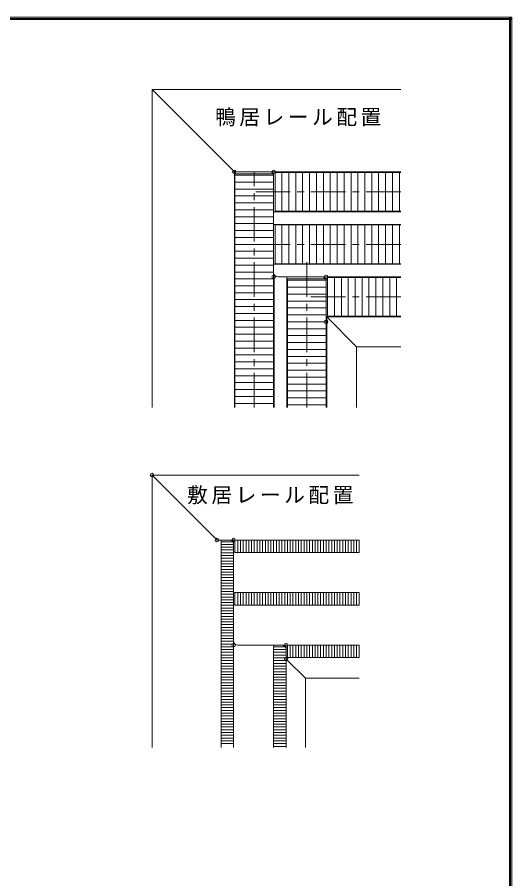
# Model space of a CAD drawing. Units: millimetres, scale not verified. Extents: x -957 to 993, y -689 to 708.
# Drawn here: x 635 to 993, y 85 to 708 of the extents above; entities that cross this region are included whole.
import ezdxf

# ---------------------------------------------------------------- set-up
doc = ezdxf.new("R2010")
doc.units = ezdxf.units.MM
doc.header["$LTSCALE"] = 5
doc.header["$PDMODE"] = 32
doc.header["$PDSIZE"] = 2.5
doc.linetypes.add('CHAIN1', pattern=[8, 5, -1, 1, -1])
doc.layers.add('0-B_寸法', color=7, linetype='Continuous', lineweight=9)
doc.layers.add('F-1_枠', color=6, linetype='Continuous', lineweight=9)
doc.styles.add('ＭＳ ゴシック', font='')
doc.styles.get('ＭＳ ゴシック').set_extended_font_data('MS Gothic')

msp = doc.modelspace()

# ---------------------------------------------------------------- linework, layer by layer
at = {"layer": '0-B_寸法'}
for p, q in [((791.059, 596.756), (732.438, 655.377)), ((912.438, 655.377), (732.438, 655.377)), ((732.438, 425.377), (732.438, 655.377)), ((792.038, 596.103), (792.038, 425.377)), ((792.438, 594.377), (820.438, 594.377)), ((792.438, 594.377), (792.438, 425.377)), ((792.438, 593.377), (820.438, 593.377)), ((817.438, 595.877), (793.181, 595.877)), ((912.438, 595.777), (818.206, 595.777)), ((820.438, 594.377), (820.438, 425.377)), ((820.438, 522.877), (820.438, 592.877)), ((821.438, 595.377), (821.438, 567.377)), ((912.438, 595.377), (821.438, 595.377)), ((826.438, 567.377), (826.438, 595.377)), ((831.438, 567.377), (831.438, 595.377)), ((836.438, 567.377), (836.438, 595.377)), ((841.438, 567.377), (841.438, 595.377)), ((846.438, 567.377), (846.438, 595.377)), ((851.438, 567.377), (851.438, 595.377)), ((856.438, 567.377), (856.438, 595.377)), ((861.438, 567.377), (861.438, 595.377)), ((866.438, 567.377), (866.438, 595.377)), ((871.438, 567.377), (871.438, 595.377)), ((876.438, 567.377), (876.438, 595.377)), ((881.438, 567.377), (881.438, 595.377)), ((886.438, 567.377), (886.438, 595.377)), ((891.438, 567.377), (891.438, 595.377)), ((896.438, 567.377), (896.438, 595.377)), ((901.438, 567.377), (901.438, 595.377)), ((906.438, 567.377), (906.438, 595.377)), ((911.438, 567.377), (911.438, 595.377)), ((792.438, 588.377), (820.438, 588.377)), ((792.438, 583.377), (820.438, 583.377)), ((792.438, 578.377), (820.438, 578.377)), ((792.438, 573.377), (820.438, 573.377)), ((792.438, 568.377), (820.438, 568.377)), ((912.438, 566.977), (820.438, 566.977)), ((912.438, 567.377), (821.438, 567.377)), ((792.438, 563.377), (820.438, 563.377)), ((792.438, 558.377), (820.438, 558.377)), ((912.438, 557.777), (820.438, 557.777)), ((821.438, 557.377), (821.438, 529.377)), ((912.438, 557.377), (821.438, 557.377)), ((826.438, 529.377), (826.438, 557.377)), ((831.438, 529.377), (831.438, 557.377)), ((836.438, 529.377), (836.438, 557.377)), ((841.438, 529.377), (841.438, 557.377)), ((846.438, 529.377), (846.438, 557.377)), ((851.438, 529.377), (851.438, 557.377)), ((856.438, 529.377), (856.438, 557.377)), ((861.438, 529.377), (861.438, 557.377)), ((866.438, 529.377), (866.438, 557.377)), ((871.438, 529.377), (871.438, 557.377)), ((876.438, 529.377), (876.438, 557.377)), ((881.438, 529.377), (881.438, 557.377)), ((886.438, 529.377), (886.438, 557.377)), ((891.438, 529.377), (891.438, 557.377)), ((896.438, 529.377), (896.438, 557.377)), ((901.438, 529.377), (901.438, 557.377)), ((906.438, 529.377), (906.438, 557.377)), ((911.438, 529.377), (911.438, 557.377)), ((792.438, 553.377), (820.438, 553.377)), ((792.438, 548.377), (820.438, 548.377)), ((792.438, 543.377), (820.438, 543.377)), ((792.438, 538.377), (820.438, 538.377)), ((792.438, 533.377), (820.438, 533.377)), ((792.438, 528.377), (820.438, 528.377)), ((792.438, 523.377), (820.438, 523.377)), ((912.438, 528.977), (820.438, 528.977)), ((912.438, 529.377), (821.438, 529.377)), ((792.438, 518.377), (820.438, 518.377)), ((820.838, 521.38), (820.838, 425.377)), ((823.438, 519.877), (855.438, 519.877)), ((830.038, 519.877), (830.038, 425.377)), ((830.438, 518.377), (858.438, 518.377)), ((830.438, 518.377), (830.438, 425.377)), ((830.438, 517.377), (858.438, 517.377)), ((912.438, 519.777), (856.206, 519.777)), ((858.438, 518.377), (858.438, 425.377)), ((859.438, 519.377), (859.438, 491.377)), ((859.438, 519.377), (859.438, 491.377)), ((912.438, 519.377), (859.438, 519.377)), ((864.438, 491.377), (864.438, 519.377)), ((869.438, 491.377), (869.438, 519.377)), ((874.438, 491.377), (874.438, 519.377)), ((879.438, 491.377), (879.438, 519.377)), ((884.438, 491.377), (884.438, 519.377)), ((889.438, 491.377), (889.438, 519.377)), ((894.438, 491.377), (894.438, 519.377)), ((899.438, 491.377), (899.438, 519.377)), ((904.438, 491.377), (904.438, 519.377)), ((909.438, 491.377), (909.438, 519.377)), ((792.438, 513.377), (820.438, 513.377)), ((830.438, 512.377), (858.438, 512.377)), ((858.438, 492.62), (858.438, 516.877)), ((792.438, 508.377), (820.438, 508.377)), ((830.438, 507.377), (858.438, 507.377)), ((792.438, 503.377), (820.438, 503.377)), ((830.438, 502.377), (858.438, 502.377)), ((792.438, 498.377), (820.438, 498.377)), ((792.438, 493.377), (820.438, 493.377)), ((830.438, 497.377), (858.438, 497.377)), ((830.438, 492.377), (858.438, 492.377)), ((792.438, 488.377), (820.438, 488.377)), ((830.438, 487.377), (858.438, 487.377)), ((858.838, 491.123), (858.838, 425.377)), ((912.438, 490.977), (858.928, 490.977)), ((859.317, 490.498), (880.438, 469.377)), ((912.438, 491.377), (859.438, 491.377)), ((792.438, 483.377), (820.438, 483.377)), ((830.438, 482.377), (858.438, 482.377)), ((792.438, 478.377), (820.438, 478.377)), ((830.438, 477.377), (858.438, 477.377)), ((792.438, 473.377), (820.438, 473.377)), ((792.438, 468.377), (820.438, 468.377)), ((830.438, 472.377), (858.438, 472.377)), ((830.438, 467.377), (858.438, 467.377)), ((912.438, 469.377), (880.438, 469.377)), ((880.438, 425.377), (880.438, 469.377)), ((792.438, 463.377), (820.438, 463.377)), ((830.438, 462.377), (858.438, 462.377)), ((792.438, 458.377), (820.438, 458.377)), ((830.438, 457.377), (858.438, 457.377)), ((792.438, 453.377), (820.438, 453.377)), ((830.438, 452.377), (858.438, 452.377)), ((792.438, 448.377), (820.438, 448.377)), ((792.438, 443.377), (820.438, 443.377)), ((830.438, 447.377), (858.438, 447.377)), ((830.438, 442.377), (858.438, 442.377)), ((792.438, 438.377), (820.438, 438.377)), ((830.438, 437.377), (858.438, 437.377)), ((792.438, 433.377), (820.438, 433.377)), ((830.438, 432.377), (858.438, 432.377)), ((792.438, 428.377), (820.438, 428.377)), ((830.438, 427.377), (858.438, 427.377)), ((778.559, 330.45), (732.438, 376.572)), ((788.438, 329.572), (780.681, 329.572)), ((782.438, 328.372), (791.438, 328.372)), ((782.438, 328.372), (782.438, 179.572)), ((782.438, 326.372), (791.438, 326.372)), ((782.438, 324.372), (791.438, 324.372)), ((791.438, 328.372), (791.438, 179.572)), ((791.438, 256.572), (791.438, 326.572)), ((792.438, 320.572), (792.438, 329.572)), ((792.438, 329.572), (882.438, 329.572)), ((794.438, 320.572), (794.438, 329.572)), ((796.438, 320.572), (796.438, 329.572)), ((798.438, 320.572), (798.438, 329.572)), ((800.438, 320.572), (800.438, 329.572)), ((802.438, 320.572), (802.438, 329.572)), ((804.438, 320.572), (804.438, 329.572)), ((806.438, 320.572), (806.438, 329.572)), ((808.438, 320.572), (808.438, 329.572)), ((810.438, 320.572), (810.438, 329.572)), ((812.438, 320.572), (812.438, 329.572)), ((814.438, 320.572), (814.438, 329.572)), ((816.438, 320.572), (816.438, 329.572)), ((818.438, 320.572), (818.438, 329.572)), ((820.438, 320.572), (820.438, 329.572)), ((822.438, 320.572), (822.438, 329.572)), ((824.438, 320.572), (824.438, 329.572)), ((826.438, 320.572), (826.438, 329.572)), ((828.438, 320.572), (828.438, 329.572)), ((830.438, 320.572), (830.438, 329.572)), ((832.438, 320.572), (832.438, 329.572)), ((834.438, 320.572), (834.438, 329.572)), ((836.438, 320.572), (836.438, 329.572)), ((838.438, 320.572), (838.438, 329.572)), ((840.438, 320.572), (840.438, 329.572)), ((842.438, 320.572), (842.438, 329.572)), ((844.438, 320.572), (844.438, 329.572)), ((846.438, 320.572), (846.438, 329.572)), ((848.438, 320.572), (848.438, 329.572)), ((850.438, 320.572), (850.438, 329.572)), ((852.438, 320.572), (852.438, 329.572)), ((854.438, 320.572), (854.438, 329.572)), ((856.438, 320.572), (856.438, 329.572)), ((858.438, 320.572), (858.438, 329.572)), ((860.438, 320.572), (860.438, 329.572)), ((862.438, 320.572), (862.438, 329.572)), ((864.438, 320.572), (864.438, 329.572)), ((866.438, 320.572), (866.438, 329.572)), ((868.438, 320.572), (868.438, 329.572)), ((870.438, 320.572), (870.438, 329.572)), ((872.438, 320.572), (872.438, 329.572)), ((874.438, 320.572), (874.438, 329.572)), ((876.438, 320.572), (876.438, 329.572)), ((878.438, 320.572), (878.438, 329.572)), ((880.438, 320.572), (880.438, 329.572)), ((882.438, 320.572), (882.438, 329.572)), ((782.438, 322.372), (791.438, 322.372)), ((782.438, 320.372), (791.438, 320.372)), ((782.438, 318.372), (791.438, 318.372)), ((792.438, 320.572), (882.438, 320.572)), ((782.438, 316.372), (791.438, 316.372)), ((782.438, 314.372), (791.438, 314.372)), ((782.438, 312.372), (791.438, 312.372)), ((782.438, 310.372), (791.438, 310.372)), ((782.438, 308.372), (791.438, 308.372)), ((782.438, 306.372), (791.438, 306.372)), ((782.438, 304.372), (791.438, 304.372)), ((782.438, 302.372), (791.438, 302.372)), ((782.438, 300.372), (791.438, 300.372)), ((782.438, 298.372), (791.438, 298.372)), ((782.438, 296.372), (791.438, 296.372)), ((782.438, 294.372), (791.438, 294.372)), ((782.438, 292.372), (791.438, 292.372)), ((782.438, 290.372), (791.438, 290.372)), ((782.438, 288.372), (791.438, 288.372)), ((792.438, 282.572), (792.438, 291.572)), ((792.438, 291.572), (882.438, 291.572)), ((794.438, 282.572), (794.438, 291.572)), ((796.438, 282.572), (796.438, 291.572)), ((798.438, 282.572), (798.438, 291.572)), ((800.438, 282.572), (800.438, 291.572)), ((802.438, 282.572), (802.438, 291.572)), ((804.438, 282.572), (804.438, 291.572)), ((806.438, 282.572), (806.438, 291.572)), ((808.438, 282.572), (808.438, 291.572)), ((810.438, 282.572), (810.438, 291.572)), ((812.438, 282.572), (812.438, 291.572)), ((814.438, 282.572), (814.438, 291.572)), ((816.438, 282.572), (816.438, 291.572)), ((818.438, 282.572), (818.438, 291.572)), ((820.438, 282.572), (820.438, 291.572)), ((822.438, 282.572), (822.438, 291.572)), ((824.438, 282.572), (824.438, 291.572)), ((826.438, 282.572), (826.438, 291.572)), ((828.438, 282.572), (828.438, 291.572)), ((830.438, 282.572), (830.438, 291.572)), ((832.438, 282.572), (832.438, 291.572)), ((834.438, 282.572), (834.438, 291.572)), ((836.438, 282.572), (836.438, 291.572)), ((838.438, 282.572), (838.438, 291.572)), ((840.438, 282.572), (840.438, 291.572)), ((842.438, 282.572), (842.438, 291.572)), ((844.438, 282.572), (844.438, 291.572)), ((846.438, 282.572), (846.438, 291.572)), ((848.438, 282.572), (848.438, 291.572)), ((850.438, 282.572), (850.438, 291.572)), ((852.438, 282.572), (852.438, 291.572)), ((854.438, 282.572), (854.438, 291.572)), ((856.438, 282.572), (856.438, 291.572)), ((858.438, 282.572), (858.438, 291.572)), ((860.438, 282.572), (860.438, 291.572)), ((862.438, 282.572), (862.438, 291.572)), ((864.438, 282.572), (864.438, 291.572)), ((866.438, 282.572), (866.438, 291.572)), ((868.438, 282.572), (868.438, 291.572)), ((870.438, 282.572), (870.438, 291.572)), ((872.438, 282.572), (872.438, 291.572)), ((874.438, 282.572), (874.438, 291.572)), ((876.438, 282.572), (876.438, 291.572)), ((878.438, 282.572), (878.438, 291.572)), ((880.438, 282.572), (880.438, 291.572)), ((882.438, 282.572), (882.438, 291.572)), ((782.438, 286.372), (791.438, 286.372)), ((782.438, 284.372), (791.438, 284.372)), ((782.438, 282.372), (791.438, 282.372)), ((782.438, 280.372), (791.438, 280.372)), ((792.438, 282.572), (882.438, 282.572)), ((782.438, 278.372), (791.438, 278.372)), ((782.438, 276.372), (791.438, 276.372)), ((782.438, 274.372), (791.438, 274.372)), ((782.438, 272.372), (791.438, 272.372)), ((782.438, 270.372), (791.438, 270.372)), ((782.438, 268.372), (791.438, 268.372)), ((782.438, 266.372), (791.438, 266.372)), ((782.438, 264.372), (791.438, 264.372)), ((782.438, 262.372), (791.438, 262.372)), ((782.438, 260.372), (791.438, 260.372)), ((782.438, 258.372), (791.438, 258.372)), ((782.438, 256.372), (791.438, 256.372)), ((782.438, 254.372), (791.438, 254.372)), ((782.438, 252.372), (791.438, 252.372)), ((782.438, 250.372), (791.438, 250.372)), ((826.438, 253.572), (794.438, 253.572)), ((820.438, 252.372), (829.438, 252.372)), ((820.438, 252.372), (820.438, 179.572)), ((820.438, 250.372), (829.438, 250.372)), ((829.438, 252.372), (829.438, 179.572)), ((829.438, 244.814), (829.438, 250.572)), ((830.438, 244.572), (830.438, 253.572)), ((830.438, 253.572), (882.438, 253.572)), ((832.438, 244.572), (832.438, 253.572)), ((834.438, 244.572), (834.438, 253.572)), ((836.438, 244.572), (836.438, 253.572)), ((838.438, 244.572), (838.438, 253.572)), ((840.438, 244.572), (840.438, 253.572)), ((842.438, 244.572), (842.438, 253.572)), ((844.438, 244.572), (844.438, 253.572)), ((846.438, 244.572), (846.438, 253.572)), ((848.438, 244.572), (848.438, 253.572)), ((850.438, 244.572), (850.438, 253.572)), ((852.438, 244.572), (852.438, 253.572)), ((854.438, 244.572), (854.438, 253.572)), ((856.438, 244.572), (856.438, 253.572)), ((858.438, 244.572), (858.438, 253.572)), ((860.438, 244.572), (860.438, 253.572)), ((862.438, 244.572), (862.438, 253.572)), ((864.438, 244.572), (864.438, 253.572)), ((866.438, 244.572), (866.438, 253.572)), ((868.438, 244.572), (868.438, 253.572)), ((870.438, 244.572), (870.438, 253.572)), ((872.438, 244.572), (872.438, 253.572)), ((874.438, 244.572), (874.438, 253.572)), ((876.438, 244.572), (876.438, 253.572)), ((878.438, 244.572), (878.438, 253.572)), ((880.438, 244.572), (880.438, 253.572)), ((882.438, 244.572), (882.438, 253.572)), ((782.438, 248.372), (791.438, 248.372)), ((782.438, 246.372), (791.438, 246.372)), ((782.438, 244.372), (791.438, 244.372)), ((820.438, 248.372), (829.438, 248.372)), ((820.438, 246.372), (829.438, 246.372)), ((820.438, 244.372), (829.438, 244.372)), ((830.438, 244.572), (882.438, 244.572)), ((782.438, 242.372), (791.438, 242.372)), ((782.438, 240.372), (791.438, 240.372)), ((782.438, 238.372), (791.438, 238.372)), ((820.438, 242.372), (829.438, 242.372)), ((820.438, 240.372), (829.438, 240.372)), ((820.438, 238.372), (829.438, 238.372)), ((830.317, 242.693), (843.438, 229.572)), ((782.438, 236.372), (791.438, 236.372)), ((782.438, 234.372), (791.438, 234.372)), ((782.438, 232.372), (791.438, 232.372)), ((820.438, 236.372), (829.438, 236.372)), ((820.438, 234.372), (829.438, 234.372)), ((820.438, 232.372), (829.438, 232.372)), ((782.438, 230.372), (791.438, 230.372)), ((782.438, 228.372), (791.438, 228.372)), ((782.438, 226.372), (791.438, 226.372)), ((782.438, 224.372), (791.438, 224.372)), ((820.438, 230.372), (829.438, 230.372)), ((820.438, 228.372), (829.438, 228.372)), ((820.438, 226.372), (829.438, 226.372)), ((820.438, 224.372), (829.438, 224.372)), ((782.438, 222.372), (791.438, 222.372)), ((782.438, 220.372), (791.438, 220.372)), ((782.438, 218.372), (791.438, 218.372)), ((820.438, 222.372), (829.438, 222.372)), ((820.438, 220.372), (829.438, 220.372)), ((820.438, 218.372), (829.438, 218.372)), ((782.438, 216.372), (791.438, 216.372)), ((782.438, 214.372), (791.438, 214.372)), ((782.438, 212.372), (791.438, 212.372)), ((820.438, 216.372), (829.438, 216.372)), ((820.438, 214.372), (829.438, 214.372)), ((820.438, 212.372), (829.438, 212.372)), ((782.438, 210.372), (791.438, 210.372)), ((782.438, 208.372), (791.438, 208.372)), ((782.438, 206.372), (791.438, 206.372)), ((820.438, 210.372), (829.438, 210.372)), ((820.438, 208.372), (829.438, 208.372)), ((820.438, 206.372), (829.438, 206.372)), ((782.438, 204.372), (791.438, 204.372)), ((782.438, 202.372), (791.438, 202.372)), ((782.438, 200.372), (791.438, 200.372)), ((820.438, 204.372), (829.438, 204.372)), ((820.438, 202.372), (829.438, 202.372)), ((820.438, 200.372), (829.438, 200.372)), ((782.438, 198.372), (791.438, 198.372)), ((782.438, 196.372), (791.438, 196.372)), ((782.438, 194.372), (791.438, 194.372)), ((820.438, 198.372), (829.438, 198.372)), ((820.438, 196.372), (829.438, 196.372)), ((820.438, 194.372), (829.438, 194.372)), ((782.438, 192.372), (791.438, 192.372)), ((782.438, 190.372), (791.438, 190.372)), ((782.438, 188.372), (791.438, 188.372)), ((820.438, 192.372), (829.438, 192.372)), ((820.438, 190.372), (829.438, 190.372)), ((820.438, 188.372), (829.438, 188.372)), ((782.438, 186.372), (791.438, 186.372)), ((782.438, 184.372), (791.438, 184.372)), ((782.438, 182.372), (791.438, 182.372)), ((820.438, 186.372), (829.438, 186.372)), ((820.438, 184.372), (829.438, 184.372)), ((820.438, 182.372), (829.438, 182.372)), ((820.438, 180.372), (829.438, 180.372))]:
    msp.add_line(p, q, dxfattribs=at)
at = {"layer": '0-B_寸法', "linetype": 'CHAIN1'}
for p, q in [((806.438, 425.377), (806.438, 595.877)), ((912.438, 581.377), (806.438, 581.377)), ((912.438, 543.377), (806.438, 543.377)), ((844.438, 425.377), (844.438, 533.377)), ((912.438, 505.377), (844.438, 505.377))]:
    msp.add_line(p, q, dxfattribs=at)
at = {"layer": '0-B_寸法', "color": 4}
for p, q in [((732.438, 376.572), (882.438, 376.572)), ((732.438, 376.572), (732.438, 179.572)), ((792.438, 329.472), (782.538, 329.472)), ((782.538, 328.372), (782.538, 329.472)), ((791.338, 328.372), (791.338, 329.472)), ((792.438, 320.672), (791.338, 320.672)), ((792.438, 291.472), (791.338, 291.472)), ((792.438, 282.672), (791.338, 282.672)), ((830.438, 253.472), (820.538, 253.472)), ((820.538, 252.372), (820.538, 253.472)), ((829.338, 252.372), (829.338, 253.472)), ((830.438, 244.672), (829.338, 244.672)), ((843.438, 229.572), (882.438, 229.572)), ((843.438, 179.572), (843.438, 229.572))]:
    msp.add_line(p, q, dxfattribs=at)
at = {"layer": '0-B_寸法'}
for centre, start, end in [((793.181, 598.877), 225, 270), ((817.438, 592.877), 0, 90), ((823.438, 522.877), 180, 270), ((855.438, 516.877), 0, 90), ((861.438, 492.62), 180, 225), ((780.681, 332.572), 225, 270), ((788.438, 326.572), 0, 90), ((794.438, 256.572), 180, 270), ((826.438, 250.572), 0, 90), ((832.438, 244.814), 180, 225)]:
    msp.add_arc(centre, 3, start, end, dxfattribs=at)
for p in [(791.938, 595.877), (820.438, 595.877), (820.438, 519.877), (858.438, 519.877), (858.438, 487.377), (732.438, 376.572), (732.438, 376.572), (779.438, 329.572), (791.438, 329.572), (791.438, 253.572), (829.438, 253.572), (829.438, 243.572)]:
    msp.add_point(p, dxfattribs=at)
at = {"layer": 'F-1_枠'}
for p, q in [((-957.218, 707.602), (992.782, 707.602)), ((-957.218, 706.769), (992.782, 706.769)), ((-957.218, 705.935), (992.782, 705.935)), ((991.115, 707.602), (991.115, -689.065)), ((991.948, 707.602), (991.948, -689.065)), ((992.782, 707.602), (992.782, -689.065))]:
    msp.add_line(p, q, dxfattribs=at)

# ---------------------------------------------------------------- texts
at = {"layer": '0-B_寸法', "char_height": 11, "attachment_point": 7, "style": 'ＭＳ ゴシック'}
for s, insert in [('\\T1.17;鴨居レール配置', (778.022, 628.767)), ('\\T1.17;敷居レール配置', (757.852, 355.426))]:
    msp.add_mtext(s, dxfattribs=dict(at, insert=insert))

doc.saveas('drawing.dxf')
